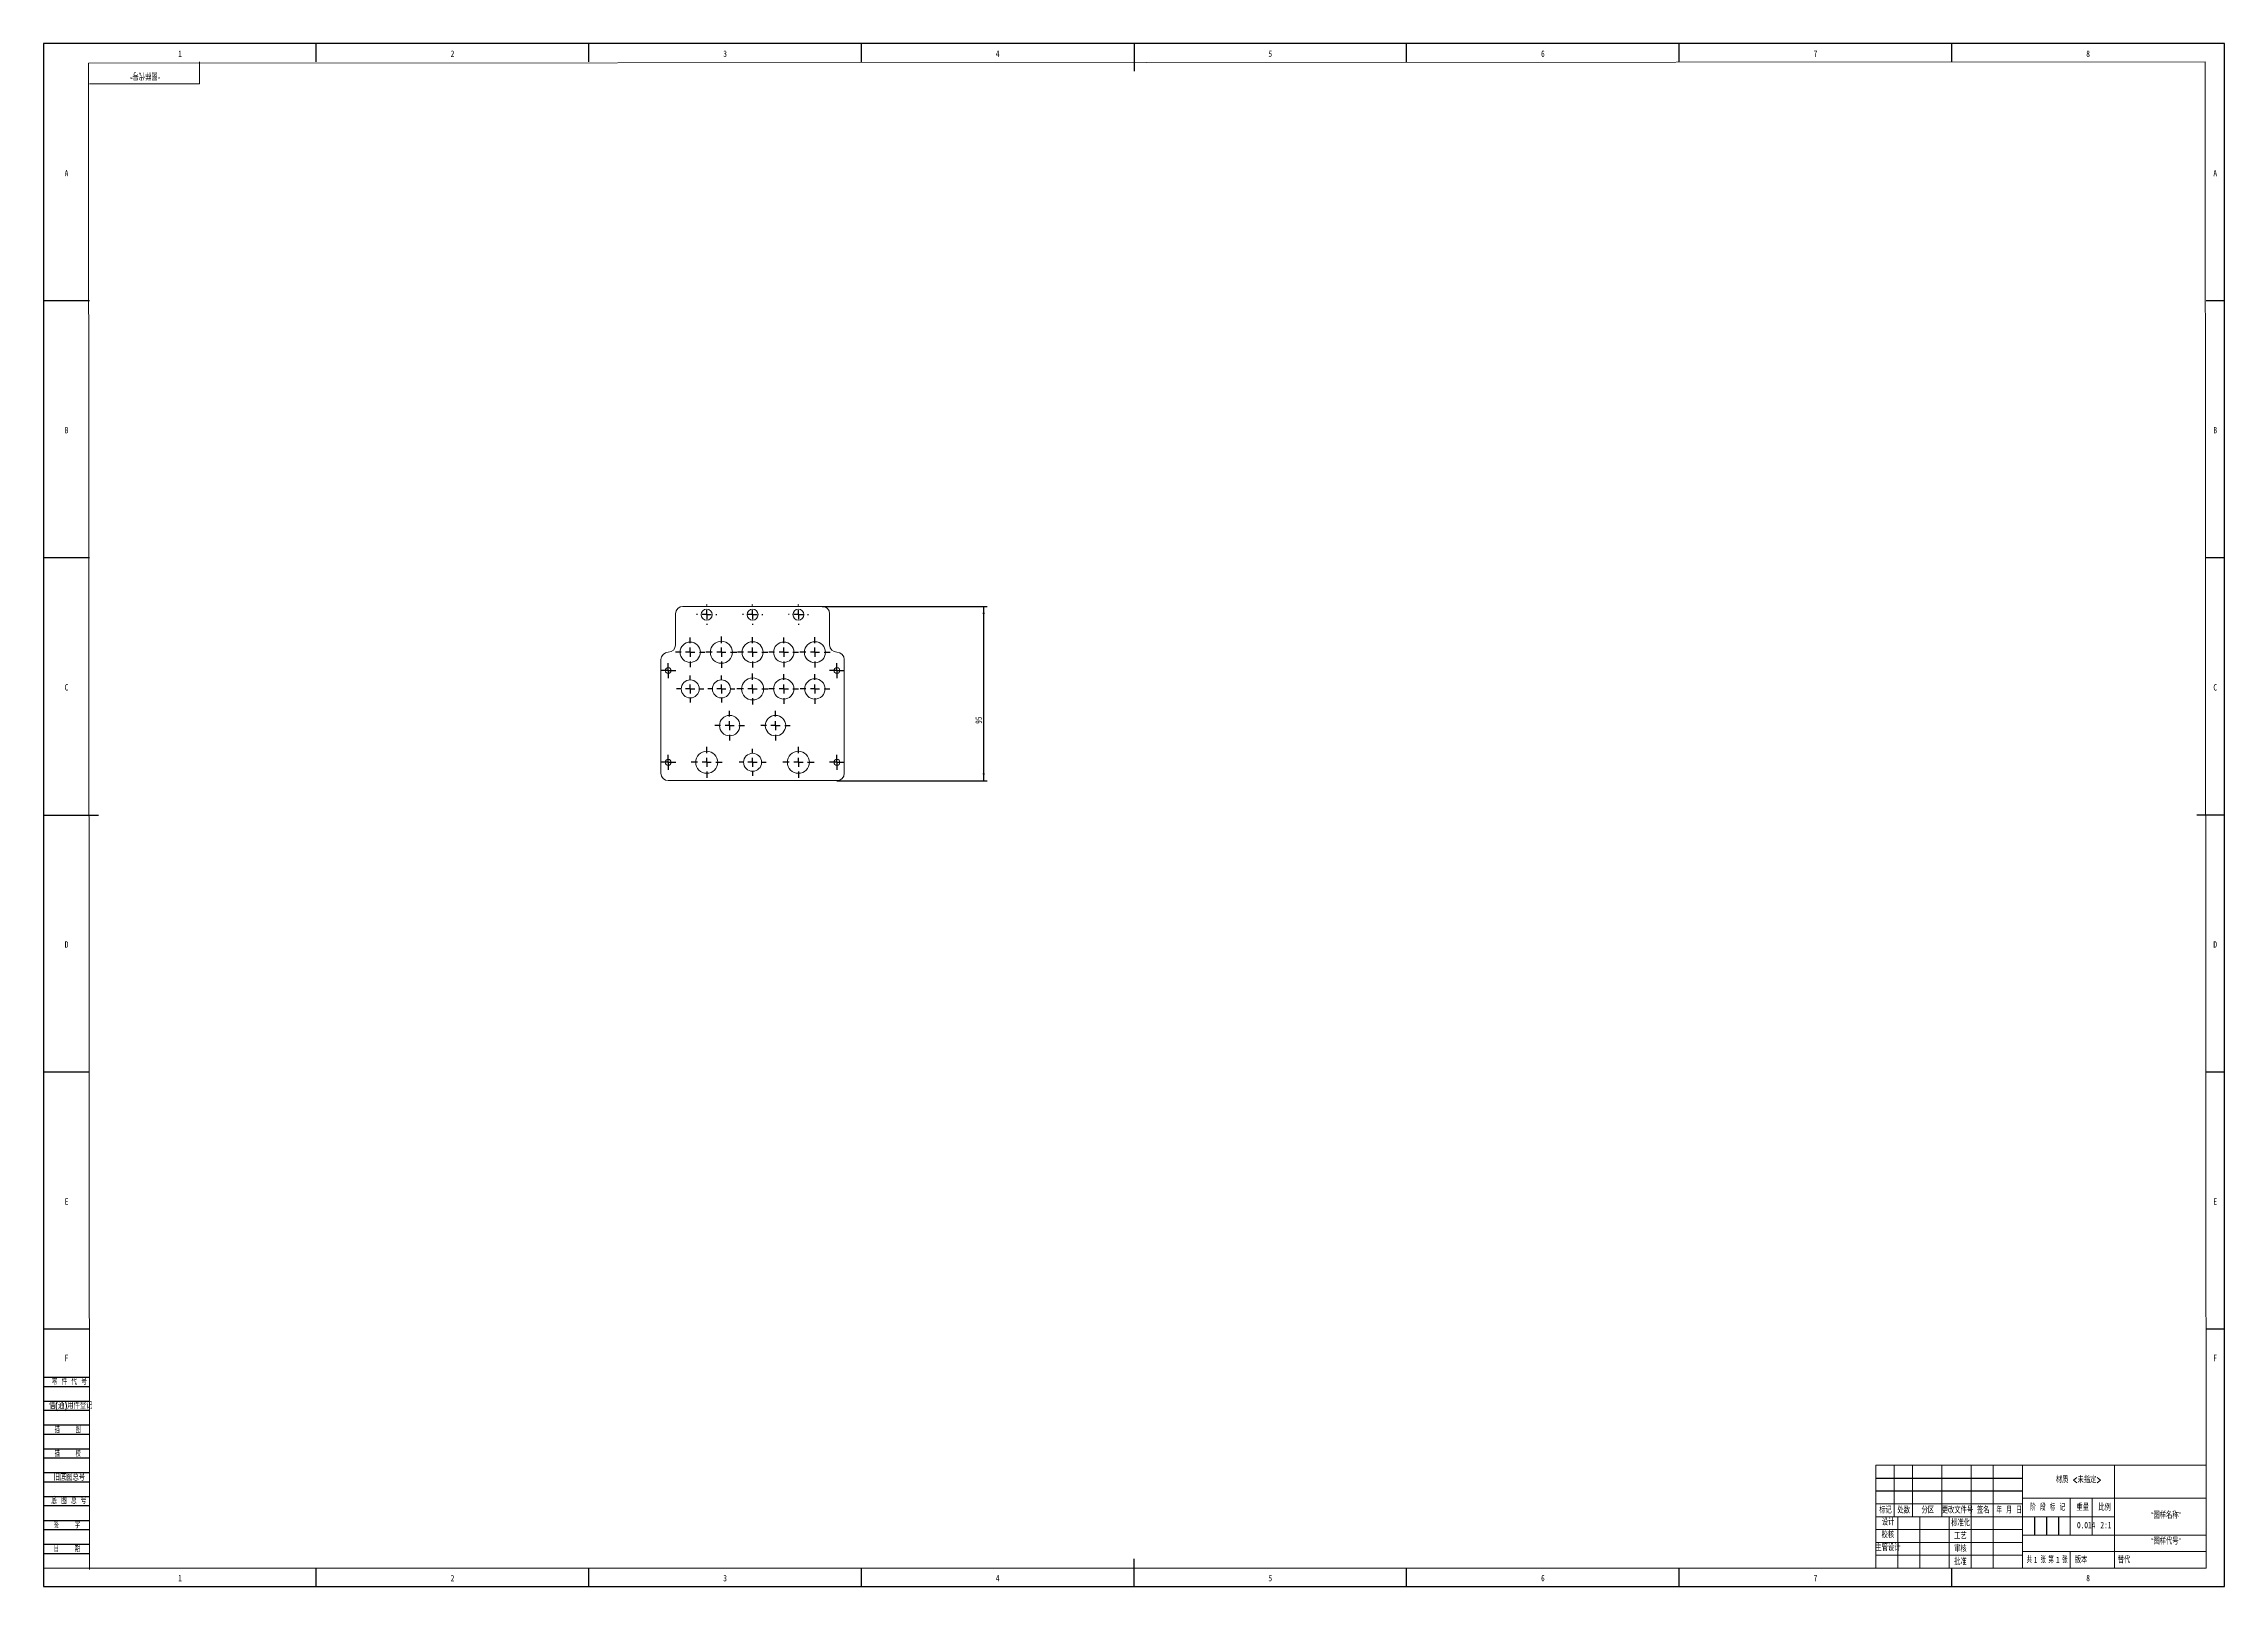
# Model space of a CAD drawing. Header units: millimetres. Extents: x 0 to 1189, y 0 to 841.
import ezdxf

# ---------------------------------------------------------------- set-up
doc = ezdxf.new("R2010")
doc.units = ezdxf.units.MM
for name, color, linetype in [('10', 7, 'Continuous'), ('5', 7, 'Continuous'), ('9', 7, 'Continuous'), ('SLD-0', 7, 'Continuous')]:
    doc.layers.add(name, color=color, linetype=linetype)
doc.styles.add('SLDTEXTSTYLE0', font='TXT', dxfattribs={"width": 0.7})
doc.styles.add('SLDTEXTSTYLE1', font='TXT', dxfattribs={"width": 0.7, "bigfont": 'bigfont'})
doc.styles.add('SLDTEXTSTYLE2', font='TXT', dxfattribs={"width": 0.6, "bigfont": 'bigfont'})
doc.styles.add('SLDTEXTSTYLE3', font='TXT', dxfattribs={"width": 0.614286, "bigfont": 'bigfont'})
doc.styles.add('SLDTEXTSTYLE4', font='TXT', dxfattribs={"width": 0.62, "bigfont": 'bigfont'})
doc.styles.add('SLDTEXTSTYLE5', font='TXT', dxfattribs={"width": 0.566667, "bigfont": 'bigfont'})
doc.dimstyles.new('SLDDIMSTYLE0', dxfattribs={"dimtxt": 3.5, "dimasz": 4.08, "dimexe": 0, "dimexo": 0.0625, "dimgap": 0.875, "dimtad": 2, "dimrnd": 1e-09, "dimzin": 12, "dimdsep": 46, "dimtxsty": 'SLDTEXTSTYLE0', "dimsah": 1, "dimcen": 0.09, "dimadec": 0, "dimazin": 3, "dimtfac": 1, "dimtofl": 0, "dimtmove": 0, "dimatfit": 3, "dimfxl": 1, "dimfrac": 2, "dimtolj": 1, "dimtzin": 12, "dimarcsym": 0})

# ---------------------------------------------------------------- blocks, each defined once
blk = doc.blocks.new('_D')
at = {"layer": '10'}
for p, q in [((424.5, 534.2), (514.5, 534.2)), ((512.5, 534.2), (512.5, 439.2)), ((432.5, 439.2), (514.5, 439.2))]:
    blk.add_line(p, q, dxfattribs=at)
for points in [[(512.5, 534.2), (512, 530.1), (513.1, 530.1)], [(512.5, 439.2), (513.1, 443.3), (512, 443.3)]]:
    blk.add_solid(points, dxfattribs=at)
at = {"layer": '10', "insert": (508, 470.2, 0.9), "char_height": 3.5, "attachment_point": 1, "rotation": 90, "style": 'SLDTEXTSTYLE0'}
blk.add_mtext('95', dxfattribs=at)
blk = doc.blocks.new('SW_CENTERMARKSYMBOL_0')
at = {"layer": '10', "color": 0}
for p, q in [((-2.5, 0), (-4.1, 0)), ((0, 0), (-2.5, 0)), ((0, 2.5), (0, 4.1)), ((0, 0), (0, 2.5)), ((0, 0), (0, -2.5)), ((0, 0), (2.5, 0)), ((2.5, 0), (4.1, 0)), ((0, -2.5), (0, -4.1))]:
    blk.add_line(p, q, dxfattribs=at)
blk = doc.blocks.new('SW_CENTERMARKSYMBOL_1')
at = {"layer": '10', "color": 0}
for p, q in [((-2.5, 0), (-4.1, 0)), ((0, 0), (-2.5, 0)), ((0, 2.5), (0, 4.1)), ((0, 0), (0, 2.5)), ((0, 0), (0, -2.5)), ((0, 0), (2.5, 0)), ((2.5, 0), (4.1, 0)), ((0, -2.5), (0, -4.1))]:
    blk.add_line(p, q, dxfattribs=at)
blk = doc.blocks.new('SW_CENTERMARKSYMBOL_2')
at = {"layer": '10', "color": 0}
for p, q in [((-2.5, 0), (-4.1, 0)), ((0, 0), (-2.5, 0)), ((0, 2.5), (0, 4.1)), ((0, 0), (0, 2.5)), ((0, 0), (0, -2.5)), ((0, 0), (2.5, 0)), ((2.5, 0), (4.1, 0)), ((0, -2.5), (0, -4.1))]:
    blk.add_line(p, q, dxfattribs=at)
blk = doc.blocks.new('SW_CENTERMARKSYMBOL_3')
at = {"layer": '10', "color": 0}
for p, q in [((-2.5, 0), (-4.1, 0)), ((0, 0), (-2.5, 0)), ((0, 2.5), (0, 4.1)), ((0, 0), (0, 2.5)), ((0, 0), (0, -2.5)), ((0, 0), (2.5, 0)), ((2.5, 0), (4.1, 0)), ((0, -2.5), (0, -4.1))]:
    blk.add_line(p, q, dxfattribs=at)
blk = doc.blocks.new('SW_CENTERMARKSYMBOL_4')
at = {"layer": '10', "color": 0}
for p, q in [((-5, 0), (-5.5, 0)), ((0, 0), (-2.5, 0)), ((0, 5), (0, 5.5)), ((0, 0), (0, 2.5)), ((0, 0), (0, -2.5)), ((0, 0), (2.5, 0)), ((5, 0), (5.5, 0)), ((0, -5), (0, -5.5))]:
    blk.add_line(p, q, dxfattribs=at)
blk = doc.blocks.new('SW_CENTERMARKSYMBOL_5')
at = {"layer": '10', "color": 0}
for p, q in [((-5, 0), (-5.5, 0)), ((0, 0), (-2.5, 0)), ((0, 5), (0, 5.5)), ((0, 0), (0, 2.5)), ((0, 0), (0, -2.5)), ((0, 0), (2.5, 0)), ((5, 0), (5.5, 0)), ((0, -5), (0, -5.5))]:
    blk.add_line(p, q, dxfattribs=at)
blk = doc.blocks.new('SW_CENTERMARKSYMBOL_6')
at = {"layer": '10', "color": 0}
for p, q in [((-5, 0), (-5.5, 0)), ((0, 0), (-2.5, 0)), ((0, 5), (0, 5.5)), ((0, 0), (0, 2.5)), ((0, 0), (0, -2.5)), ((0, 0), (2.5, 0)), ((5, 0), (5.5, 0)), ((0, -5), (0, -5.5))]:
    blk.add_line(p, q, dxfattribs=at)
blk = doc.blocks.new('SW_CENTERMARKSYMBOL_7')
at = {"layer": '10', "color": 0}
for p, q in [((-5, 0), (-8.25, 0)), ((0, 0), (-2.5, 0)), ((0, 5), (0, 8.25)), ((0, 0), (0, 2.5)), ((0, 0), (0, -2.5)), ((0, 0), (2.5, 0)), ((5, 0), (8.25, 0)), ((0, -5), (0, -8.25))]:
    blk.add_line(p, q, dxfattribs=at)
blk = doc.blocks.new('SW_CENTERMARKSYMBOL_8')
at = {"layer": '10', "color": 0}
for p, q in [((-5, 0), (-8.05, 0)), ((0, 0), (-2.5, 0)), ((0, 5), (0, 8.05)), ((0, 0), (0, 2.5)), ((0, 0), (0, -2.5)), ((0, 0), (2.5, 0)), ((5, 0), (8.05, 0)), ((0, -5), (0, -8.05))]:
    blk.add_line(p, q, dxfattribs=at)
blk = doc.blocks.new('SW_CENTERMARKSYMBOL_9')
at = {"layer": '10', "color": 0}
for p, q in [((-5, 0), (-8.25, 0)), ((0, 0), (-2.5, 0)), ((0, 5), (0, 8.25)), ((0, 0), (0, 2.5)), ((0, 0), (0, -2.5)), ((0, 0), (2.5, 0)), ((5, 0), (8.25, 0)), ((0, -5), (0, -8.25))]:
    blk.add_line(p, q, dxfattribs=at)
blk = doc.blocks.new('SW_CENTERMARKSYMBOL_10')
at = {"layer": '10', "color": 0}
for p, q in [((-5, 0), (-8.5, 0)), ((0, 0), (-2.5, 0)), ((0, 5), (0, 8.5)), ((0, 0), (0, 2.5)), ((0, 0), (0, -2.5)), ((0, 0), (2.5, 0)), ((5, 0), (8.5, 0)), ((0, -5), (0, -8.5))]:
    blk.add_line(p, q, dxfattribs=at)
blk = doc.blocks.new('SW_CENTERMARKSYMBOL_11')
at = {"layer": '10', "color": 0}
for p, q in [((-5, 0), (-8.05, 0)), ((0, 0), (-2.5, 0)), ((0, 5), (0, 8.05)), ((0, 0), (0, 2.5)), ((0, 0), (0, -2.5)), ((0, 0), (2.5, 0)), ((5, 0), (8.05, 0)), ((0, -5), (0, -8.05))]:
    blk.add_line(p, q, dxfattribs=at)
blk = doc.blocks.new('SW_CENTERMARKSYMBOL_12')
at = {"layer": '10', "color": 0}
for p, q in [((-5, 0), (-7.4, 0)), ((0, 0), (-2.5, 0)), ((0, 5), (0, 7.4)), ((0, 0), (0, 2.5)), ((0, 0), (0, -2.5)), ((0, 0), (2.5, 0)), ((5, 0), (7.4, 0)), ((0, -5), (0, -7.4))]:
    blk.add_line(p, q, dxfattribs=at)
blk = doc.blocks.new('SW_CENTERMARKSYMBOL_13')
at = {"layer": '10', "color": 0}
for p, q in [((-5, 0), (-7.4, 0)), ((0, 0), (-2.5, 0)), ((0, 5), (0, 7.4)), ((0, 0), (0, 2.5)), ((0, 0), (0, -2.5)), ((0, 0), (2.5, 0)), ((5, 0), (7.4, 0)), ((0, -5), (0, -7.4))]:
    blk.add_line(p, q, dxfattribs=at)
blk = doc.blocks.new('SW_CENTERMARKSYMBOL_14')
at = {"layer": '10', "color": 0}
for p, q in [((-5, 0), (-8.5, 0)), ((0, 0), (-2.5, 0)), ((0, 5), (0, 8.5)), ((0, 0), (0, 2.5)), ((0, 0), (0, -2.5)), ((0, 0), (2.5, 0)), ((5, 0), (8.5, 0)), ((0, -5), (0, -8.5))]:
    blk.add_line(p, q, dxfattribs=at)
blk = doc.blocks.new('SW_CENTERMARKSYMBOL_15')
at = {"layer": '10', "color": 0}
for p, q in [((-5, 0), (-8.05, 0)), ((0, 0), (-2.5, 0)), ((0, 5), (0, 8.05)), ((0, 0), (0, 2.5)), ((0, 0), (0, -2.5)), ((0, 0), (2.5, 0)), ((5, 0), (8.05, 0)), ((0, -5), (0, -8.05))]:
    blk.add_line(p, q, dxfattribs=at)
blk = doc.blocks.new('SW_CENTERMARKSYMBOL_16')
at = {"layer": '10', "color": 0}
for p, q in [((-5, 0), (-8.05, 0)), ((0, 0), (-2.5, 0)), ((0, 5), (0, 8.05)), ((0, 0), (0, 2.5)), ((0, 0), (0, -2.5)), ((0, 0), (2.5, 0)), ((5, 0), (8.05, 0)), ((0, -5), (0, -8.05))]:
    blk.add_line(p, q, dxfattribs=at)
blk = doc.blocks.new('SW_CENTERMARKSYMBOL_17')
at = {"layer": '10', "color": 0}
for p, q in [((-5, 0), (-8.05, 0)), ((0, 0), (-2.5, 0)), ((0, 5), (0, 8.05)), ((0, 0), (0, 2.5)), ((0, 0), (0, -2.5)), ((0, 0), (2.5, 0)), ((5, 0), (8.05, 0)), ((0, -5), (0, -8.05))]:
    blk.add_line(p, q, dxfattribs=at)
blk = doc.blocks.new('SW_CENTERMARKSYMBOL_18')
at = {"layer": '10', "color": 0}
for p, q in [((-5, 0), (-8.05, 0)), ((0, 0), (-2.5, 0)), ((0, 5), (0, 8.05)), ((0, 0), (0, 2.5)), ((0, 0), (0, -2.5)), ((0, 0), (2.5, 0)), ((5, 0), (8.05, 0)), ((0, -5), (0, -8.05))]:
    blk.add_line(p, q, dxfattribs=at)
blk = doc.blocks.new('SW_CENTERMARKSYMBOL_19')
at = {"layer": '10', "color": 0}
for p, q in [((-5, 0), (-8.5, 0)), ((0, 0), (-2.5, 0)), ((0, 5), (0, 8.5)), ((0, 0), (0, 2.5)), ((0, 0), (0, -2.5)), ((0, 0), (2.5, 0)), ((5, 0), (8.5, 0)), ((0, -5), (0, -8.5))]:
    blk.add_line(p, q, dxfattribs=at)
blk = doc.blocks.new('SW_CENTERMARKSYMBOL_20')
at = {"layer": '10', "color": 0}
for p, q in [((-5, 0), (-7.4, 0)), ((0, 0), (-2.5, 0)), ((0, 5), (0, 7.4)), ((0, 0), (0, 2.5)), ((0, 0), (0, -2.5)), ((0, 0), (2.5, 0)), ((5, 0), (7.4, 0)), ((0, -5), (0, -7.4))]:
    blk.add_line(p, q, dxfattribs=at)
blk = doc.blocks.new('SW_CENTERMARKSYMBOL_21')
at = {"layer": '10', "color": 0}
for p, q in [((-5, 0), (-8.5, 0)), ((0, 0), (-2.5, 0)), ((0, 5), (0, 8.5)), ((0, 0), (0, 2.5)), ((0, 0), (0, -2.5)), ((0, 0), (2.5, 0)), ((5, 0), (8.5, 0)), ((0, -5), (0, -8.5))]:
    blk.add_line(p, q, dxfattribs=at)

msp = doc.modelspace()

# ---------------------------------------------------------------- linework, layer by layer
at = {"color": 7, "linetype": 'Continuous', "lineweight": 15}
for p, q in [((344.544, 530.224), (344.544, 513.224)), ((348.544, 534.224), (424.544, 534.224)), ((428.544, 513.224), (428.544, 530.224)), ((336.544, 443.224), (336.544, 505.224)), ((436.544, 505.224), (436.544, 443.224)), ((432.544, 439.224), (340.544, 439.224))]:
    msp.add_line(p, q, dxfattribs=at)
for centre, radius in [((361.544, 529.724), 3), ((386.544, 529.724), 3), ((411.544, 529.724), 3), ((352.544, 509.224), 5.55), ((369.544, 509.224), 6), ((386.544, 509.224), 5.75), ((403.544, 509.224), 5.55), ((420.544, 509.224), 5.75), ((340.544, 499.224), 1.6), ((432.544, 499.224), 1.6), ((352.544, 489.224), 4.9), ((369.544, 489.224), 4.9), ((386.544, 489.224), 6), ((403.544, 489.224), 5.55), ((420.544, 489.224), 5.55), ((374.044, 469.224), 5.55), ((399.044, 469.224), 5.55), ((361.544, 449.224), 6), ((386.544, 449.224), 4.9), ((411.544, 449.224), 6), ((340.544, 449.224), 1.6), ((432.544, 449.224), 1.6)]:
    msp.add_circle(centre, radius, dxfattribs=at)
for centre, start, end in [((348.544, 530.224), 90, 180), ((424.544, 530.224), 0, 90), ((340.544, 513.224), 270, 0), ((432.544, 513.224), 180, 270), ((340.544, 505.224), 90, 180), ((432.544, 505.224), 0, 90), ((340.544, 443.224), 180, 270), ((432.544, 443.224), 270, 0)]:
    msp.add_arc(centre, 4, start, end, dxfattribs=at)
at = {"layer": '10', "color": 7}
for p, q in [((148.625, 831), (148.625, 841)), ((297.25, 831), (297.25, 841)), ((445.875, 831), (445.875, 841)), ((594.5, 841), (594.5, 831)), ((743.125, 831), (743.125, 841)), ((891.75, 831), (891.75, 841)), ((1040.375, 831), (1040.375, 841)), ((594.5, 831), (594.5, 826)), ((25, 700.833), (0, 700.833)), ((1189, 700.833), (1179, 700.833)), ((25, 560.667), (0, 560.667)), ((1189, 560.667), (1179, 560.667)), ((0, 420.5), (25, 420.5)), ((25, 420.5), (30, 420.5)), ((1179, 420.5), (1174, 420.5)), ((1189, 420.5), (1179, 420.5)), ((25, 280.333), (0, 280.333)), ((1189, 280.333), (1179, 280.333)), ((25, 140.167), (0, 140.167)), ((1189, 140.167), (1179, 140.167)), ((0, 114), (25, 114)), ((0, 109), (25, 109)), ((0, 101), (25, 101)), ((0, 96), (25, 96)), ((0, 88), (25, 88)), ((0, 83), (25, 83)), ((0, 75), (25, 75)), ((0, 70), (25, 70)), ((0, 62), (25, 62)), ((0, 57), (25, 57)), ((0, 49), (25, 49)), ((999, 59), (1079, 59)), ((999, 52), (1079, 52)), ((0, 44), (25, 44)), ((0, 36), (25, 36)), ((1085.5, 38), (1085.5, 28)), ((1092, 38), (1092, 28)), ((1098.5, 38), (1098.5, 28)), ((0, 31), (25, 31)), ((0, 23), (25, 23)), ((0, 18), (25, 18)), ((594.5, 10), (594.5, 15)), ((148.625, 0), (148.625, 10)), ((297.25, 0), (297.25, 10)), ((445.875, 0), (445.875, 10)), ((594.5, 0), (594.5, 10)), ((743.125, 0), (743.125, 10)), ((891.75, 0), (891.75, 10)), ((1040.375, 0), (1040.375, 10))]:
    msp.add_line(p, q, dxfattribs=at)
at = {"layer": '10', "color": 7, "lineweight": 15}
for p, q in [((999, 66), (999, 10)), ((1009, 66), (1009, 38)), ((1019, 66), (1019, 38)), ((1035, 66), (1035, 38)), ((1051, 66), (1051, 10)), ((1063, 66), (1063, 10)), ((1079, 66), (1079, 10)), ((1129, 66), (1129, 38)), ((1079, 48), (1179, 48)), ((1105, 48), (1105, 28)), ((1117, 48), (1117, 28)), ((999, 45), (1079, 45)), ((999, 38), (1129, 38)), ((1011, 38), (1011, 10)), ((1023, 38), (1023, 10)), ((1039, 38), (1039, 10)), ((1129, 38), (1129, 10)), ((999, 31), (1079, 31)), ((999, 24), (1079, 24)), ((1079, 28), (1179, 28)), ((999, 17), (1079, 17)), ((1079, 18.982), (1179, 18.982))]:
    msp.add_line(p, q, dxfattribs=at)
at = {"layer": '5', "color": 7, "lineweight": 15}
for p, q in [((1178.45, 831.05), (24.451, 830.269)), ((24.451, 830.269), (25.006, 9.269)), ((85, 819), (85, 831)), ((1179.006, 10), (1178.45, 831.05)), ((25, 819), (85, 819)), ((999, 66), (1179, 66)), ((0, 10), (1179.006, 10))]:
    msp.add_line(p, q, dxfattribs=at)
at = {"layer": '9', "color": 7}
for p, q in [((1189, 841), (0, 841)), ((0, 841), (0, 0)), ((1189, 0), (1189, 841)), ((0, 0), (1189, 0))]:
    msp.add_line(p, q, dxfattribs=at)
at = {"layer": 'SLD-0', "lineweight": 15}
msp.add_line((1105, 18.982), (1105, 10), dxfattribs=at)

# ---------------------------------------------------------------- block references
at = {"layer": '10'}
for name, p in [('SW_CENTERMARKSYMBOL_4', (361.544, 529.724)), ('SW_CENTERMARKSYMBOL_5', (386.544, 529.724)), ('SW_CENTERMARKSYMBOL_6', (411.544, 529.724)), ('SW_CENTERMARKSYMBOL_11', (352.544, 509.224)), ('SW_CENTERMARKSYMBOL_10', (369.544, 509.224)), ('SW_CENTERMARKSYMBOL_9', (386.544, 509.224)), ('SW_CENTERMARKSYMBOL_8', (403.544, 509.224)), ('SW_CENTERMARKSYMBOL_7', (420.544, 509.224)), ('SW_CENTERMARKSYMBOL_1', (340.544, 499.224)), ('SW_CENTERMARKSYMBOL_3', (432.544, 499.224)), ('SW_CENTERMARKSYMBOL_12', (352.544, 489.224)), ('SW_CENTERMARKSYMBOL_13', (369.544, 489.224)), ('SW_CENTERMARKSYMBOL_14', (386.544, 489.224)), ('SW_CENTERMARKSYMBOL_15', (403.544, 489.224)), ('SW_CENTERMARKSYMBOL_16', (420.544, 489.224)), ('SW_CENTERMARKSYMBOL_17', (374.044, 469.224)), ('SW_CENTERMARKSYMBOL_18', (399.044, 469.224)), ('SW_CENTERMARKSYMBOL_0', (340.544, 449.224)), ('SW_CENTERMARKSYMBOL_19', (361.544, 449.224)), ('SW_CENTERMARKSYMBOL_20', (386.544, 449.224)), ('SW_CENTERMARKSYMBOL_21', (411.544, 449.224)), ('SW_CENTERMARKSYMBOL_2', (432.544, 449.224))]:
    msp.add_blockref(name, p, dxfattribs=at)

# ---------------------------------------------------------------- texts
at = {"layer": '10', "char_height": 3.5}
for s, insert, attachment_point, style in [('\\M+18DDE质 <\\M+196A2\\M+18E77\\M+192E8>', (1109.475, 59.858), 2, 'SLDTEXTSTYLE1'), ('\\M+18167图样\\M+196BC\\M+18FCC\\M+18168', (1157.169, 40.511), 2, 'SLDTEXTSTYLE1'), ('\\M+18D5A\\M+18A6A', (1005.494, 29.857), 2, 'SLDTEXTSTYLE1'), ('0.014', (1113.644, 35.158), 2, 'SLDTEXTSTYLE0'), ('\\M+18167图样\\M+191E3\\M+18D86\\M+18168', (1157.172, 26.366), 2, 'SLDTEXTSTYLE1'), ('\\M+18EE5\\M+18AC7设计', (1005.562, 22.83), 2, 'SLDTEXTSTYLE1'), ('1', (1085.11, 16.188), 1, 'SLDTEXTSTYLE0'), ('1', (1097.135, 16.188), 1, 'SLDTEXTSTYLE0')]:
    msp.add_mtext(s, dxfattribs=dict(at, insert=insert, attachment_point=attachment_point, style=style))
at = {"layer": '10', "color": 7, "insert": (1110.844, 16.188), "char_height": 3.5, "attachment_point": 2, "style": 'SLDTEXTSTYLE1'}
msp.add_mtext('\\M+194C5\\M+1967B', dxfattribs=at)
at = {"layer": '9', "color": 7, "char_height": 3.5}
for s, insert, attachment_point, style in [('1', (74.376, 837.262), 2, 'SLDTEXTSTYLE0'), ('2', (222.938, 837.262), 2, 'SLDTEXTSTYLE0'), ('3', (371.565, 837.262), 2, 'SLDTEXTSTYLE0'), ('4', (520.181, 837.262), 2, 'SLDTEXTSTYLE0'), ('5', (668.813, 837.262), 2, 'SLDTEXTSTYLE0'), ('6', (817.438, 837.262), 2, 'SLDTEXTSTYLE0'), ('7', (966.066, 837.262), 2, 'SLDTEXTSTYLE0'), ('8', (1114.688, 837.262), 2, 'SLDTEXTSTYLE0'), ('A', (12.481, 772.178), 2, 'SLDTEXTSTYLE0'), ('A', (1183.981, 772.178), 2, 'SLDTEXTSTYLE0'), ('B', (12.52, 632.012), 2, 'SLDTEXTSTYLE0'), ('B', (1184.02, 632.012), 2, 'SLDTEXTSTYLE0'), ('C', (12.487, 491.845), 2, 'SLDTEXTSTYLE0'), ('C', (1183.987, 491.845), 2, 'SLDTEXTSTYLE0'), ('D', (12.499, 351.678), 2, 'SLDTEXTSTYLE0'), ('D', (1183.999, 351.678), 2, 'SLDTEXTSTYLE0'), ('E', (12.522, 211.512), 2, 'SLDTEXTSTYLE0'), ('E', (1184.022, 211.512), 2, 'SLDTEXTSTYLE0'), ('F', (12.492, 126.262), 2, 'SLDTEXTSTYLE0'), ('F', (1183.992, 126.262), 2, 'SLDTEXTSTYLE0'), ('\\M+197EB \\M+18C8F \\M+191E3 \\M+18D86', (4.482, 113.36), 1, 'SLDTEXTSTYLE3'), ('\\M+18ED8(\\M+192CA)\\M+19770\\M+18C8F\\M+1936F记', (2.933, 100.276), 1, 'SLDTEXTSTYLE1'), ('\\M+19560    图', (13.129, 87.176), 2, 'SLDTEXTSTYLE5'), ('\\M+19560    \\M+18D5A', (13.129, 74.137), 2, 'SLDTEXTSTYLE5'), ('\\M+18B8C\\M+192EA图总\\M+18D86', (5.459, 61.201), 1, 'SLDTEXTSTYLE1'), ('\\M+192EA 图 总 \\M+18D86', (4.212, 48.433), 1, 'SLDTEXTSTYLE3'), ('标记', (1004.245, 43.306), 2, 'SLDTEXTSTYLE1'), ('设计', (1005.645, 36.767), 2, 'SLDTEXTSTYLE1'), ('处\\M+19094', (1014.171, 43.306), 2, 'SLDTEXTSTYLE1'), ('\\M+195AA\\M+18BE6', (1027.308, 43.306), 2, 'SLDTEXTSTYLE1'), ('\\M+18D58\\M+189FC\\M+195B6\\M+18C8F\\M+18D86', (1043.482, 43.306), 2, 'SLDTEXTSTYLE1'), ('标\\M+18F79\\M+189BB', (1045.185, 36.358), 2, 'SLDTEXTSTYLE1'), ('签\\M+196BC', (1057.537, 43.306), 2, 'SLDTEXTSTYLE1'), ('\\M+1944E \\M+18C8E \\M+193FA', (1071.61, 43.306), 2, 'SLDTEXTSTYLE4'), ('阶 \\M+19269 标 记', (1092.651, 44.81), 2, 'SLDTEXTSTYLE3'), ('\\M+18F64\\M+197CA', (1111.794, 44.81), 2, 'SLDTEXTSTYLE1'), ('\\M+194E4\\M+197E1', (1123.679, 44.81), 2, 'SLDTEXTSTYLE1'), ('签    \\M+18E9A', (12.691, 35.193), 2, 'SLDTEXTSTYLE5'), ('\\M+18D48艺', (1045.075, 29.23), 2, 'SLDTEXTSTYLE1'), ('\\M+193FA    \\M+18AFA', (12.691, 22.233), 2, 'SLDTEXTSTYLE5'), ('\\M+194E1\\M+18F79', (1045.075, 15.216), 2, 'SLDTEXTSTYLE1'), ('审\\M+18A6A', (1045.075, 22.249), 2, 'SLDTEXTSTYLE1'), ('\\M+18BA4  张', (1086.383, 16.188), 2, 'SLDTEXTSTYLE2'), ('\\M+191E6  张', (1098.274, 16.188), 2, 'SLDTEXTSTYLE2'), ('1', (74.376, 6.262), 2, 'SLDTEXTSTYLE0'), ('2', (222.938, 6.262), 2, 'SLDTEXTSTYLE0'), ('3', (371.565, 6.262), 2, 'SLDTEXTSTYLE0'), ('4', (520.181, 6.262), 2, 'SLDTEXTSTYLE0'), ('5', (668.813, 6.262), 2, 'SLDTEXTSTYLE0'), ('6', (817.438, 6.262), 2, 'SLDTEXTSTYLE0'), ('7', (966.066, 6.262), 2, 'SLDTEXTSTYLE0'), ('8', (1114.688, 6.262), 2, 'SLDTEXTSTYLE0')]:
    msp.add_mtext(s, dxfattribs=dict(at, insert=insert, attachment_point=attachment_point, style=style))
at = {"layer": 'SLD-0', "insert": (55.32, 821.738), "char_height": 3.5, "attachment_point": 2, "rotation": 180, "style": 'SLDTEXTSTYLE1'}
msp.add_mtext('\\M+18167图样\\M+191E3\\M+18D86\\M+18168', dxfattribs=at)
at = {"layer": 'SLD-0', "char_height": 3.5}
for s, insert, attachment_point, style in [('2:1', (1124.437, 35.158), 2, 'SLDTEXTSTYLE0'), ('\\M+191D6\\M+191E3', (1130.851, 16.188), 1, 'SLDTEXTSTYLE1')]:
    msp.add_mtext(s, dxfattribs=dict(at, insert=insert, attachment_point=attachment_point, style=style))

# ---------------------------------------------------------------- dimensions: what is measured, and where the dimension line sits
at = {"layer": '10'}
dim = msp.add_linear_dim(base=(512.544, 439.224), p1=(424.544, 534.224), p2=(432.544, 439.224), angle=90, dimstyle='SLDDIMSTYLE0', dxfattribs=at)
dim.commit()
dim.dimension.update_dxf_attribs({"geometry": '_D', "text_midpoint": (512.544, 472.524), "dimtype": 160})

doc.saveas('drawing.dxf')
